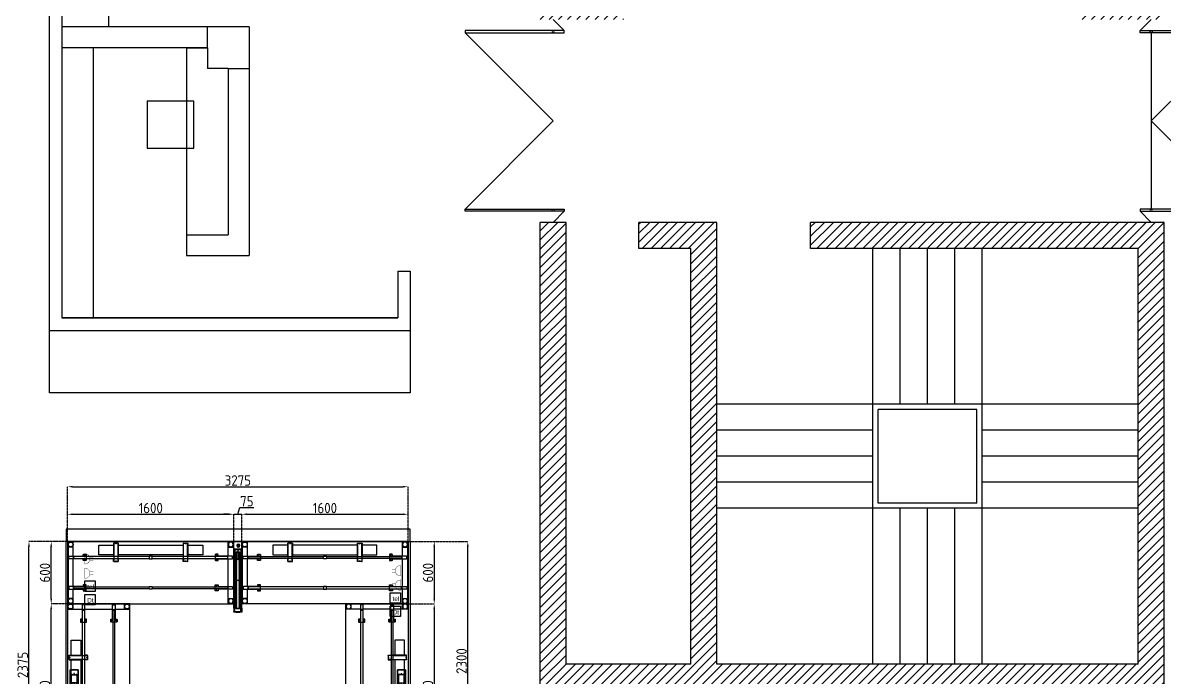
# Model space of a CAD drawing. Header units: millimetres. Extents: x 69942 to 103169, y 109869 to 150283.
# Drawn here: x 82975 to 93950, y 116492 to 122786 of the extents above; entities that cross this region are included whole.
import ezdxf

# ---------------------------------------------------------------- set-up
doc = ezdxf.new("R2010")
doc.units = ezdxf.units.MM
doc.header["$MEASUREMENT"] = 0
doc.linetypes.add('ACAD_ISO04W100', pattern=[30, 24, -3, 0, -3])
doc.linetypes.add('DASHED', pattern=[19.05, 12.7, -6.35])
for name, color, linetype in [('0.1', 255, 'Continuous'), ('2D', 7, 'Continuous'), ('AUX_2', 253, 'Continuous'), ('COTA', 5, 'Continuous'), ('FMZ-0.4', 5, 'Continuous'), ('FMZ-0.6', 7, 'Continuous'), ('FMZ-CRISTAL', 4, 'Continuous'), ('FMZ-PROYECCIONES', 50, 'DASHED'), ('Mobiliario', 7, 'Continuous'), ('OH', 7, 'Continuous')]:
    doc.layers.add(name, color=color, linetype=linetype)
doc.layers.add('FMZ-MOBILIARIO', color=7, linetype='Continuous', true_color=0x46434a)
doc.layers.add('Simbología Enchufes', color=7, linetype='Continuous', true_color=0xda321c)
doc.styles.add('ARIAL', font='arial.ttf')
doc.styles.add('VERO', font='isocp2.shx')
doc.dimstyles.new('RCA', dxfattribs={"dimtxt": 100, "dimasz": 50, "dimexe": 0, "dimexo": 0, "dimgap": 10, "dimtad": 2, "dimdec": 0, "dimtxsty": 'VERO', "dimcen": 2.5, "dimclrd": 253, "dimclre": 253, "dimclrt": 1, "dimadec": 0, "dimazin": 0, "dimtfac": 1, "dimtdec": 0, "dimtmove": 0, "dimatfit": 3, "dimfxl": 1, "dimarcsym": 0})

# ---------------------------------------------------------------- blocks, each defined once
blk = doc.blocks.new('A$C7D086A00')
at = {"layer": 'FMZ-CRISTAL'}
for p, q in [((-80, 80), (-80, -10)), ((-80, 80), (0, 0)), ((-82, -10), (-92, 0))]:
    blk.add_line(p, q, dxfattribs=at)
blk.add_lwpolyline([(-82, 80), (-80, 80), (-80, -10), (-82, -10)], close=True, dxfattribs=at)
blk.add_circle((-81, 0), 1, dxfattribs=at)
blk = doc.blocks.new('enchufes')
at = {"linetype": 'Continuous', "const_width": 0.5}
blk.add_lwpolyline([(26085.6, 529), (26100.6, 529, 1), (26085.6, 529, 1.446218), (26085.6, 529, 1.021531)], format="xyb", dxfattribs=at)
for points in [[(26091.1, 536.2), (26091.1, 541.5)], [(26095.1, 536.2), (26095.1, 541.5)]]:
    blk.add_lwpolyline(points, dxfattribs=at)
blk = doc.blocks.new('CR.16060')
at = {"layer": '2D'}
blk.add_lwpolyline([(-1600, 0), (-1600, -600), (0, -600), (0, 0), (-1600, 0)], dxfattribs=at)
blk = doc.blocks.new('CR.17060')
at = {"layer": '2D'}
blk.add_lwpolyline([(-1700, 0), (-1700, -600), (0, -600), (0, 0), (-1700, 0)], dxfattribs=at)
blk = doc.blocks.new('SP.LI.5LTS.060')
at = {"layer": '2D'}
for points in [[(5, 297), (5, -297), (55, -297), (55, -159)], [(55, 159), (55, 297), (5, 297)], [(55, 247), (5, 247)], [(55, -133), (55, 133)], [(55, -247), (5, -247)]]:
    blk.add_lwpolyline(points, dxfattribs=at)
for points in [[(151, 133), (18, 133, -0.414214), (13, 138), (13, 154, -0.414214), (18, 159), (151, 159)], [(151, 159), (151, 172, -0.414214), (156, 177), (175, 177, -0.414214), (180, 172), (180, 121, -0.414214), (175, 116), (156, 116, -0.414214), (151, 121), (151, 133)], [(151, -133), (18, -133, 0.414214), (13, -138), (13, -154, 0.414214), (18, -159), (151, -159)], [(151, -159), (151, -172, 0.414214), (156, -176), (175, -176, 0.414214), (180, -172), (180, -120, 0.414214), (175, -116), (156, -116, 0.414214), (151, -120), (151, -133)]]:
    blk.add_lwpolyline(points, format="xyb", dxfattribs=at)
for centre, radius in [((30, 272), 23), ((60, 146), 3), ((166, 168), 3), ((166, 124), 3), ((60, -146), 3), ((166, -124), 3), ((166, -168), 3), ((30, -272), 23)]:
    blk.add_circle(centre, radius, dxfattribs=at)
blk = doc.blocks.new('SP.LI.5VCC.160')
at = {"layer": '2D'}
for points in [[(-15, 144), (-741, 144), (-741, 164), (-15, 164)], [(15, 164), (741, 164), (741, 144), (15, 144)]]:
    blk.add_lwpolyline(points, dxfattribs=at)
blk.add_lwpolyline([(-15, 167.5), (15, 167.5), (15, 140.5), (-15, 140.5)], close=True, dxfattribs=at)
blk = doc.blocks.new('AC.LI.CS.100')
at = {"layer": '2D'}
for points in [[(-358, -129), (-500, -129), (-500, -34), (-358, -34)], [(-358, -128), (-500, -128), (-500, -35), (-358, -35)], [(-312, -34), (312, -34)], [(-312, -35), (312, -35)], [(358, -34), (500, -34), (500, -129), (358, -129)], [(358, -35), (500, -35), (500, -128), (358, -128)], [(312, -128), (-312, -128)], [(312, -129), (-312, -129)]]:
    blk.add_lwpolyline(points, dxfattribs=at)
for points in [[(-358, -143), (-355, -143), (-355, -16), (-358, -16)], [(-314, -16), (-355, -16), (-355, -192), (-314, -192)], [(-312, -143), (-314, -143), (-314, -16), (-312, -16)], [(312, -143), (314, -143), (314, -16), (312, -16)], [(314, -16), (355, -16), (355, -192), (314, -192)], [(358, -143), (355, -143), (355, -16), (358, -16)], [(-358, -164), (-355, -164), (-355, -192), (-358, -192)], [(-312, -164), (-314, -164), (-314, -192), (-312, -192)], [(312, -164), (314, -164), (314, -192), (312, -192)], [(358, -164), (355, -164), (355, -192), (358, -192)]]:
    blk.add_lwpolyline(points, close=True, dxfattribs=at)
for centre in [(-335, -20), (335, -20), (-335, -188), (335, -188)]:
    blk.add_circle(centre, 2.5, dxfattribs=at)
blk = doc.blocks.new('SP.LI.5VCC.170')
at = {"layer": '2D'}
for points in [[(-15, 144), (-791, 144), (-791, 164), (-15, 164)], [(15, 164), (791, 164), (791, 144), (15, 144)]]:
    blk.add_lwpolyline(points, dxfattribs=at)
blk.add_lwpolyline([(-15, 167.5), (15, 167.5), (15, 140.5), (-15, 140.5)], close=True, dxfattribs=at)
blk = doc.blocks.new('PA.FF.PII.129')
at = {"layer": '2D'}
h = blk.add_hatch(color=3, dxfattribs=at)
h.dxf.hatch_style = 1
h.paths.add_polyline_path([(21, 4, 1), (51, 4, 1)])
for p, q in [((-100, 0), (-65, 35)), ((-10, 0), (-100, 0)), ((-100, 0), (-65, -35))]:
    blk.add_line(p, q, dxfattribs=at)
at = {"layer": '2D', "color": 3}
blk.add_circle((36, 4, 0), 15, dxfattribs=at)
blk = doc.blocks.new('PA.FF.EP.6012')
at = {"layer": '2D'}
h = blk.add_hatch(color=3, dxfattribs=at)
h.dxf.hatch_style = 1
h.paths.add_polyline_path([(571, -15), (571, 15), (31, 15), (31, -15)])
for p, q in [((296, 0), (306, 0)), ((301, 5), (301, -5))]:
    blk.add_line(p, q, dxfattribs=at)
for points in [[(0, 37.5), (0, -37.5), (3, -37.5), (3, 37.5)], [(3, 37.5), (599, 37.5), (599, -37.5), (3, -37.5)], [(571, 25), (31, 25), (31, -25), (571, -25)], [(31, 15), (571, 15), (571, -15), (31, -15)], [(602, 37.5), (602, -37.5), (599, -37.5), (599, 37.5)]]:
    blk.add_lwpolyline(points, close=True, dxfattribs=at)
blk = doc.blocks.new('PA.FF.PIT.129')
at = {"layer": '2D'}
h = blk.add_hatch(color=3, dxfattribs=at)
h.dxf.hatch_style = 1
h.paths.add_polyline_path([(-2, 29, 0.414214), (-1, 28), (0, 28), (0, 37), (-5, 37, -0.367263), (-2, 34)])
h.paths.add_polyline_path([(0, 28, -0.414827), (0, 27), (-1, 27, -0.414214), (-3, 29), (-3, 34, 0.849048), (-6, 35, 0.02589), (-9, 24, 0.480926), (-8, 23), (-4, 23), (-4, 22, -0.493145), (-4, 22), (-4, 21, -0.528572), (-6, 21), (-9, 21, 0.359871), (-10, 20, 0.094798), (-10, -20, 0.359871), (-9, -21), (-6, -21, -0.528572), (-4, -21), (-4, -22, -0.493145), (-4, -22), (-4, -23), (-8, -23, 0.480926), (-9, -24, 0.02589), (-6, -35, 0.849048), (-3, -34), (-3, -29, -0.414214), (-1, -27), (0, -27)])
h.paths.add_polyline_path([(0, -28, -0.414827), (0, -28), (-1, -28, 0.414214), (-2, -29), (-2, -34, -0.367263), (-5, -37), (0, -37)])
for p, q in [((-5, 37), (0, 37)), ((-5, -37), (0, -37))]:
    blk.add_line(p, q, dxfattribs=at)
at = {"layer": '2D', "color": 3}
blk.add_line((0, -37), (0, 37), dxfattribs=at)
blk = doc.blocks.new('PA.FF.LAM.6075')
at = {"layer": '2D'}
for points in [[(-295, 32.5), (-295, 38), (295, 38), (295, 32.5)], [(-295, -38), (-295, -32.5), (295, -32.5), (295, -38)]]:
    blk.add_lwpolyline(points, close=True, dxfattribs=at)
blk = doc.blocks.new('PA.FF.VID.6037')
at = {"layer": '2D', "elevation": 0}
for points in [[(-266, 38), (-300, 38), (-300, 28), (-266, 28)], [(-266, 38), (266, 38), (266, 28), (-266, 28)], [(300, 28), (266, 28), (266, 38), (300, 38)], [(-266, -38), (-300, -38), (-300, -29), (-266, -29)], [(266, -29), (-266, -29), (-266, -38), (266, -38)], [(300, -29), (266, -29), (266, -38), (300, -38)]]:
    blk.add_lwpolyline(points, close=True, dxfattribs=at)
blk = doc.blocks.new('AC.NO.CHT')
at = {"layer": '2D'}
for p, q in [((-215, -25), (215, -25)), ((-215, -26), (-215, -25)), ((215, -26), (-215, -26)), ((-215, -103), (-215, -102)), ((-215, -102), (215, -102)), ((215, -103), (-215, -103)), ((215, -25), (215, -26)), ((215, -102), (215, -103))]:
    blk.add_line(p, q, dxfattribs=at)
at = {"layer": '2D', "extrusion": (0, 2.66454e-15, -1)}
for p, q in [((-215, -102, 0), (-215, -26, 0)), ((215, -26, 0), (-215, -26, 0)), ((-215, -102, 0), (215, -102, 0)), ((-172, -37), (-86, -37)), ((-167, -44), (-172, -44)), ((-167, -83), (-172, -84)), ((-86, -91), (-172, -91)), ((-167, -83), (-167, -44)), ((-86, -44), (-91, -44)), ((-91, -44), (-91, -83)), ((-91, -83), (-86, -84)), ((-44, -37), (42, -37)), ((-39, -44), (-44, -44)), ((-39, -83), (-44, -84)), ((42, -91), (-44, -91)), ((-39, -83), (-39, -44)), ((42, -44), (37, -44)), ((37, -44), (37, -83)), ((37, -83), (42, -84)), ((86, -37), (172, -37)), ((91, -44), (86, -44)), ((91, -83), (86, -84)), ((172, -91), (86, -91)), ((91, -83), (91, -44)), ((172, -44), (167, -44)), ((167, -44), (167, -83)), ((167, -83), (172, -84)), ((215, -102, 0), (215, -26, 0))]:
    blk.add_line(p, q, dxfattribs=at)
at = {"layer": '2D', "elevation": 0}
for points in [[(-215, -102), (-216, -102), (-216, -26), (-215, -26)], [(216, -102), (216, -26), (215, -26), (215, -102)]]:
    blk.add_lwpolyline(points, close=True, dxfattribs=at)
at = {"layer": '2D', "extrusion": (0, 2.66454e-15, -1)}
for centre, radius in [((178, -64), 2.5), ((171, -64), 1.5), ((87, -64), 1.5), ((80, -64), 2.5), ((50, -64), 2.5), ((43, -64), 1.5), ((-41, -64), 1.5), ((-48, -64), 2.5), ((-80, -64), 2.5), ((-87, -64), 1.5), ((-171, -64), 1.5), ((-178, -64), 2.5)]:
    blk.add_circle(centre, radius, dxfattribs=at)
at = {"layer": '2D', "extrusion": (0, -2.66454e-15, -1)}
for centre, radius, start, end in [((172, -41), 3.63, 0.4361, 87.9898), ((172, -87), 3.57, 0.4395, 88.8655), ((44, -41), 3.63, 0.4361, 87.9898), ((44, -87), 3.57, 0.4395, 88.8655), ((-86, -41), 3.63, 0.4361, 87.9898), ((-86, -87), 3.57, 0.4395, 88.8655)]:
    blk.add_arc(centre, radius, start, end, dxfattribs=at)
at = {"layer": '2D', "extrusion": (0, 2.66454e-15, -1)}
for centre, radius, start, end in [((172, -41), 3.57, 271.1345, 359.5605), ((172, -87), 3.63, 272.0102, 359.5639), ((86, -41), 3.57, 91.1345, 268.8655), ((86, -87), 3.57, 91.1345, 268.8655), ((44, -41), 3.57, 271.1345, 359.5605), ((44, -87), 3.63, 272.0102, 359.5639), ((-42, -41), 3.57, 91.1345, 268.8655), ((-42, -87), 3.57, 91.1345, 268.8655), ((-86, -41), 3.57, 271.1345, 359.5605), ((-86, -87), 3.63, 272.0102, 359.5639), ((-172, -41), 3.57, 91.1345, 268.8655), ((-172, -87), 3.57, 91.1345, 268.8655)]:
    blk.add_arc(centre, radius, start, end, dxfattribs=at)
blk = doc.blocks.new('A3.1')
at = {"linetype": 'Continuous'}
blk.add_blockref('AC.LI.CS.100', (799, 0), dxfattribs=at)
at = {"linetype": 'Continuous', "xscale": -1}
blk.add_blockref('AC.LI.CS.100', (2474, 0), dxfattribs=at)
at = {"linetype": 'Continuous', "rotation": 90}
blk.add_blockref('AC.NO.CHT', (-1, -1450), dxfattribs=at)
at = {"linetype": 'Continuous', "xscale": -1, "rotation": 270}
blk.add_blockref('AC.NO.CHT', (3274, -1450), dxfattribs=at)
at = {"layer": 'OH'}
for name, p in [('CR.16060', (1599, 0)), ('SP.LI.5LTS.060', (-1, -300)), ('SP.LI.5LTS.060', (1674, -300)), ('SP.LI.5VCC.160', (799, -600))]:
    blk.add_blockref(name, p, dxfattribs=at)
at = {"layer": 'OH', "xscale": -1}
for name, p in [('CR.16060', (1674, 0)), ('SP.LI.5LTS.060', (1599, -300)), ('SP.LI.5LTS.060', (3274, -300)), ('SP.LI.5VCC.160', (2474, -600)), ('PA.FF.PII.129', (74, -2338)), ('PA.FF.EP.6012', (675, -2338)), ('PA.FF.VID.6037', (375, -2338)), ('PA.FF.LAM.6075', (375, -2338)), ('PA.FF.PIT.129', (676, -2338))]:
    blk.add_blockref(name, p, dxfattribs=at)
for name, p, rotation in [('PA.FF.EP.6012', (1637, -675), 270), ('PA.FF.VID.6037', (1637, -376), 270), ('PA.FF.LAM.6075', (1637, -376), 270), ('PA.FF.PII.129', (1637, -75), 270), ('SP.LI.5VCC.160', (799, 0), 180), ('CR.17060', (3274, -600), 270), ('SP.LI.5LTS.060', (2974, -595), 90), ('SP.LI.5VCC.170', (291, -1450), 270), ('PA.FF.PIT.129', (1637, -677), 270), ('SP.LI.5VCC.170', (2966, -1450), 270), ('AC.LI.CS.100', (3274, -1450), 270), ('SP.LI.5LTS.060', (299, -2305), 270)]:
    blk.add_blockref(name, p, dxfattribs=dict(at, rotation=rotation))
at = {"layer": 'OH'}
for name, p, rotation in [('SP.LI.5VCC.160', (2474, 0), 180), ('CR.17060', (-1, -600), 90), ('SP.LI.5LTS.060', (299, -595), 270), ('SP.LI.5VCC.170', (307, -1450), 90), ('SP.LI.5VCC.170', (2982, -1450), 90.00000000000001), ('AC.LI.CS.100', (-1, -1450), 90), ('SP.LI.5LTS.060', (2974, -2305), 90.00000000000001)]:
    blk.add_blockref(name, p, dxfattribs=dict(at, rotation=rotation))
blk = doc.blocks.new('*D572')
at = {"layer": 'COTA', "color": 253, "linetype": 'ACAD_ISO04W100', "lineweight": -2, "transparency": 16777216}
for p, q in [((83405, 117197), (83248, 117197)), ((83405, 115497), (83248, 115497))]:
    blk.add_line(p, q, dxfattribs=at)
at = {"layer": 'COTA', "color": 253, "linetype": 'Continuous', "lineweight": -2, "transparency": 16777216}
blk.add_line((83248, 115547), (83248, 117147), dxfattribs=at)
at = {"layer": 'COTA', "color": 253, "linetype": 'Continuous', "transparency": 16777216}
for points in [[(83240, 117147), (83256, 117147), (83248, 117197)], [(83240, 115547), (83256, 115547), (83248, 115497)]]:
    blk.add_solid(points, dxfattribs=at)
at = {"layer": 'Defpoints', "color": 0, "linetype": 'Continuous', "transparency": 16777216}
for p in [(83248, 117197), (83405, 117197), (83405, 115497)]:
    blk.add_point(p, dxfattribs=at)
at = {"layer": 'COTA', "color": 1, "linetype": 'Continuous', "transparency": 16777216, "insert": (83188, 116347), "char_height": 100, "attachment_point": 5, "rotation": 90, "style": 'VERO'}
blk.add_mtext('1700', dxfattribs=at)
blk = doc.blocks.new('*D573')
at = {"layer": 'COTA', "color": 253, "linetype": 'ACAD_ISO04W100', "lineweight": -2, "transparency": 16777216}
for p, q in [((83405, 117797), (83248, 117797)), ((83405, 117197), (83248, 117197))]:
    blk.add_line(p, q, dxfattribs=at)
at = {"layer": 'COTA', "color": 253, "linetype": 'Continuous', "lineweight": -2, "transparency": 16777216}
blk.add_line((83248, 117247), (83248, 117747), dxfattribs=at)
at = {"layer": 'COTA', "color": 253, "linetype": 'Continuous', "transparency": 16777216}
for points in [[(83240, 117747), (83256, 117747), (83248, 117797)], [(83240, 117247), (83256, 117247), (83248, 117197)]]:
    blk.add_solid(points, dxfattribs=at)
at = {"layer": 'Defpoints', "color": 0, "linetype": 'Continuous', "transparency": 16777216}
for p in [(83248, 117797), (83405, 117797), (83405, 117197)]:
    blk.add_point(p, dxfattribs=at)
at = {"layer": 'COTA', "color": 1, "linetype": 'Continuous', "transparency": 16777216, "insert": (83188, 117497), "char_height": 100, "attachment_point": 5, "rotation": 90, "style": 'VERO'}
blk.add_mtext('600', dxfattribs=at)
blk = doc.blocks.new('*D574')
at = {"layer": 'COTA', "color": 253, "linetype": 'ACAD_ISO04W100', "lineweight": -2, "transparency": 16777216}
for p, q in [((83405, 117797), (83405, 118059)), ((85005, 117797), (85005, 118059))]:
    blk.add_line(p, q, dxfattribs=at)
at = {"layer": 'COTA', "color": 253, "linetype": 'Continuous', "lineweight": -2, "transparency": 16777216}
blk.add_line((83455, 118059), (84955, 118059), dxfattribs=at)
at = {"layer": 'COTA', "color": 253, "linetype": 'Continuous', "transparency": 16777216}
for points in [[(83455, 118067), (83455, 118051), (83405, 118059)], [(84955, 118067), (84955, 118051), (85005, 118059)]]:
    blk.add_solid(points, dxfattribs=at)
at = {"layer": 'Defpoints', "color": 0, "linetype": 'Continuous', "transparency": 16777216}
for p in [(85005, 118059), (83405, 117797), (85005, 117797)]:
    blk.add_point(p, dxfattribs=at)
at = {"layer": 'COTA', "color": 1, "linetype": 'Continuous', "transparency": 16777216, "insert": (84205, 118119), "char_height": 100, "attachment_point": 5, "style": 'VERO'}
blk.add_mtext('1600', dxfattribs=at)
blk = doc.blocks.new('*D575')
at = {"layer": 'COTA', "color": 253, "linetype": 'Continuous', "lineweight": -2, "transparency": 16777216}
for p, q in [((85043, 118059), (85062, 118124)), ((85062, 118124), (85196, 118124)), ((84955, 118059), (84905, 118059)), ((85005, 118059), (85080, 118059)), ((85005, 118059), (85080, 118059)), ((85130, 118059), (85180, 118059))]:
    blk.add_line(p, q, dxfattribs=at)
at = {"layer": 'COTA', "color": 253, "linetype": 'ACAD_ISO04W100', "lineweight": -2, "transparency": 16777216}
for p, q in [((85005, 117797), (85005, 118059)), ((85080, 117797), (85080, 118059))]:
    blk.add_line(p, q, dxfattribs=at)
at = {"layer": 'COTA', "color": 253, "linetype": 'Continuous', "transparency": 16777216}
for points in [[(84955, 118067), (84955, 118051), (85005, 118059)], [(85130, 118067), (85130, 118051), (85080, 118059)]]:
    blk.add_solid(points, dxfattribs=at)
at = {"layer": 'Defpoints', "color": 0, "linetype": 'Continuous', "transparency": 16777216}
for p in [(85080, 118059), (85005, 117797), (85080, 117797)]:
    blk.add_point(p, dxfattribs=at)
at = {"layer": 'COTA', "color": 1, "linetype": 'Continuous', "transparency": 16777216, "insert": (85129, 118184), "char_height": 100, "attachment_point": 5, "style": 'VERO'}
blk.add_mtext('75', dxfattribs=at)
blk = doc.blocks.new('*D576')
at = {"layer": 'COTA', "color": 253, "linetype": 'ACAD_ISO04W100', "lineweight": -2, "transparency": 16777216}
for p, q in [((85080, 117797), (85080, 118059)), ((86680, 117797), (86680, 118059))]:
    blk.add_line(p, q, dxfattribs=at)
at = {"layer": 'COTA', "color": 253, "linetype": 'Continuous', "lineweight": -2, "transparency": 16777216}
blk.add_line((85130, 118059), (86630, 118059), dxfattribs=at)
at = {"layer": 'COTA', "color": 253, "linetype": 'Continuous', "transparency": 16777216}
for points in [[(85130, 118067), (85130, 118051), (85080, 118059)], [(86630, 118067), (86630, 118051), (86680, 118059)]]:
    blk.add_solid(points, dxfattribs=at)
at = {"layer": 'Defpoints', "color": 0, "linetype": 'Continuous', "transparency": 16777216}
for p in [(86680, 118059), (85080, 117797), (86680, 117797)]:
    blk.add_point(p, dxfattribs=at)
at = {"layer": 'COTA', "color": 1, "linetype": 'Continuous', "transparency": 16777216, "insert": (85880, 118119), "char_height": 100, "attachment_point": 5, "style": 'VERO'}
blk.add_mtext('1600', dxfattribs=at)
blk = doc.blocks.new('*D577')
at = {"layer": 'COTA', "color": 253, "linetype": 'ACAD_ISO04W100', "lineweight": -2, "transparency": 16777216}
for p, q in [((83405, 117797), (83034, 117797)), ((83407, 115422), (83034, 115422))]:
    blk.add_line(p, q, dxfattribs=at)
at = {"layer": 'COTA', "color": 253, "linetype": 'Continuous', "lineweight": -2, "transparency": 16777216}
blk.add_line((83034, 115472), (83034, 117747), dxfattribs=at)
at = {"layer": 'COTA', "color": 253, "linetype": 'Continuous', "transparency": 16777216}
for points in [[(83026, 117747), (83043, 117747), (83034, 117797)], [(83026, 115472), (83043, 115472), (83034, 115422)]]:
    blk.add_solid(points, dxfattribs=at)
at = {"layer": 'Defpoints', "color": 0, "linetype": 'Continuous', "transparency": 16777216}
for p in [(83034, 117797), (83405, 117797), (83407, 115422)]:
    blk.add_point(p, dxfattribs=at)
at = {"layer": 'COTA', "color": 1, "linetype": 'Continuous', "transparency": 16777216, "insert": (82974, 116609), "char_height": 100, "attachment_point": 5, "rotation": 90, "style": 'VERO'}
blk.add_mtext('2375', dxfattribs=at)
blk = doc.blocks.new('*D578')
at = {"layer": 'COTA', "color": 253, "linetype": 'ACAD_ISO04W100', "lineweight": -2, "transparency": 16777216}
for p, q in [((83405, 117797), (83405, 118324)), ((86680, 117797), (86680, 118324))]:
    blk.add_line(p, q, dxfattribs=at)
at = {"layer": 'COTA', "color": 253, "linetype": 'Continuous', "lineweight": -2, "transparency": 16777216}
blk.add_line((83455, 118324), (86630, 118324), dxfattribs=at)
at = {"layer": 'COTA', "color": 253, "linetype": 'Continuous', "transparency": 16777216}
for points in [[(83455, 118332), (83455, 118316), (83405, 118324)], [(86630, 118332), (86630, 118316), (86680, 118324)]]:
    blk.add_solid(points, dxfattribs=at)
at = {"layer": 'Defpoints', "color": 0, "linetype": 'Continuous', "transparency": 16777216}
for p in [(86680, 118324), (83405, 117797), (86680, 117797)]:
    blk.add_point(p, dxfattribs=at)
at = {"layer": 'COTA', "color": 1, "linetype": 'Continuous', "transparency": 16777216, "insert": (85043, 118384), "char_height": 100, "attachment_point": 5, "style": 'VERO'}
blk.add_mtext('3275', dxfattribs=at)
blk = doc.blocks.new('*D579')
at = {"layer": 'COTA', "color": 253, "linetype": 'ACAD_ISO04W100', "lineweight": -2, "transparency": 16777216}
for p, q in [((86680, 117797), (86931, 117797)), ((86680, 117197), (86931, 117197))]:
    blk.add_line(p, q, dxfattribs=at)
at = {"layer": 'COTA', "color": 253, "linetype": 'Continuous', "lineweight": -2, "transparency": 16777216}
blk.add_line((86931, 117747), (86931, 117247), dxfattribs=at)
at = {"layer": 'COTA', "color": 253, "linetype": 'Continuous', "transparency": 16777216}
for points in [[(86923, 117747), (86940, 117747), (86931, 117797)], [(86923, 117247), (86940, 117247), (86931, 117197)]]:
    blk.add_solid(points, dxfattribs=at)
at = {"layer": 'Defpoints', "color": 0, "linetype": 'Continuous', "transparency": 16777216}
for p in [(86680, 117797), (86680, 117197), (86931, 117197)]:
    blk.add_point(p, dxfattribs=at)
at = {"layer": 'COTA', "color": 1, "linetype": 'Continuous', "transparency": 16777216, "insert": (86871, 117497), "char_height": 100, "attachment_point": 5, "rotation": 90, "style": 'VERO'}
blk.add_mtext('600', dxfattribs=at)
blk = doc.blocks.new('*D580')
at = {"layer": 'COTA', "color": 253, "linetype": 'ACAD_ISO04W100', "lineweight": -2, "transparency": 16777216}
for p, q in [((86680, 117197), (86931, 117197)), ((86680, 115497), (86931, 115497))]:
    blk.add_line(p, q, dxfattribs=at)
at = {"layer": 'COTA', "color": 253, "linetype": 'Continuous', "lineweight": -2, "transparency": 16777216}
blk.add_line((86931, 117147), (86931, 115547), dxfattribs=at)
at = {"layer": 'COTA', "color": 253, "linetype": 'Continuous', "transparency": 16777216}
for points in [[(86923, 117147), (86940, 117147), (86931, 117197)], [(86923, 115547), (86940, 115547), (86931, 115497)]]:
    blk.add_solid(points, dxfattribs=at)
at = {"layer": 'Defpoints', "color": 0, "linetype": 'Continuous', "transparency": 16777216}
for p in [(86680, 117197), (86680, 115497), (86931, 115497)]:
    blk.add_point(p, dxfattribs=at)
at = {"layer": 'COTA', "color": 1, "linetype": 'Continuous', "transparency": 16777216, "insert": (86871, 116347), "char_height": 100, "attachment_point": 5, "rotation": 90, "style": 'VERO'}
blk.add_mtext('1700', dxfattribs=at)
blk = doc.blocks.new('*D581')
at = {"layer": 'COTA', "color": 253, "linetype": 'ACAD_ISO04W100', "lineweight": -2, "transparency": 16777216}
for p, q in [((86680, 117797), (87254, 117797)), ((86680, 115497), (87254, 115497))]:
    blk.add_line(p, q, dxfattribs=at)
at = {"layer": 'COTA', "color": 253, "linetype": 'Continuous', "lineweight": -2, "transparency": 16777216}
blk.add_line((87254, 115547), (87254, 117747), dxfattribs=at)
at = {"layer": 'COTA', "color": 253, "linetype": 'Continuous', "transparency": 16777216}
for points in [[(87245, 117747), (87262, 117747), (87254, 117797)], [(87245, 115547), (87262, 115547), (87254, 115497)]]:
    blk.add_solid(points, dxfattribs=at)
at = {"layer": 'Defpoints', "color": 0, "linetype": 'Continuous', "transparency": 16777216}
for p in [(86680, 117797), (87254, 117797), (86680, 115497)]:
    blk.add_point(p, dxfattribs=at)
at = {"layer": 'COTA', "color": 1, "linetype": 'Continuous', "transparency": 16777216, "insert": (87194, 116647), "char_height": 100, "attachment_point": 5, "rotation": 90, "style": 'VERO'}
blk.add_mtext('2300', dxfattribs=at)

msp = doc.modelspace()

# ---------------------------------------------------------------- hatches: boundary and pattern name
at = {"layer": 'Mobiliario', "linetype": 'Continuous'}
h = msp.add_hatch(dxfattribs=at)
h.set_pattern_fill('ANSI31', color=8, scale=500)
h.set_pattern_definition([(45, (-680707.704, -994088.684), (-44.1941738, 44.1941738), [])])
h.paths.add_polyline_path([(88200.1, 124816.9), (93700.1, 124816.9), (93700.1, 122916.9), (93150.1, 122916.9), (93150.1, 122816.9), (93950.1, 122816.9), (93950.1, 125066.9), (87950.1, 125066.9), (87950.1, 124966.9), (87950.1, 122816.9), (88750.1, 122816.9), (88750.1, 122916.9), (88200.1, 122916.9)])
h.paths.add_polyline_path([(93700.1, 115116.9), (93950.1, 115116.9), (93950.1, 120866.9), (90550.1, 120866.9), (90550.1, 120616.9), (93700.1, 120616.9), (93700.1, 116616.9), (89650.1, 116616.9), (89650.1, 120866.9), (88900.1, 120866.9), (88900.1, 120616.9), (89400.1, 120616.9), (89400.1, 116616.9), (88200.1, 116616.9), (88200.1, 120866.9), (87950.1, 120866.9), (87950.1, 116366.9), (93700.1, 116366.9)])
h.paths.add_polyline_path([(93950.1, 115116.9), (93700.1, 115116.9), (93700.1, 114616.9), (93950.1, 114616.9)])

# ---------------------------------------------------------------- linework, layer by layer
at = {"layer": '0.1'}
msp.add_lwpolyline([(86700.1, 119826.9), (86700.1, 119226.9)], dxfattribs=at)
msp.add_lwpolyline([(86700.1, 119826.9), (86700.1, 119226.9)], dxfattribs=at)
at = {"layer": 'AUX_2', "color": 251, "true_color": 0x666564}
for p, q in [((91150.1, 116616.9), (91150.1, 120616.9)), ((91150.1, 116616.9), (91150.1, 120616.9)), ((91412.6, 119116.9), (91412.6, 120616.9)), ((91412.6, 119116.9), (91412.6, 120616.9)), ((91675.1, 119116.9), (91675.1, 120616.9)), ((91675.1, 119116.9), (91675.1, 120616.9)), ((91937.6, 119116.9), (91937.6, 120616.9)), ((91937.6, 119116.9), (91937.6, 120616.9)), ((92200.1, 116616.9), (92200.1, 120616.9)), ((92200.1, 116616.9), (92200.1, 120616.9)), ((93700.1, 119116.9), (89650.1, 119116.9)), ((93700.1, 119116.9), (89650.1, 119116.9)), ((92150.1, 119066.9), (91200.1, 119066.9)), ((91200.1, 118166.9), (91200.1, 119066.9)), ((92150.1, 119066.9), (91200.1, 119066.9)), ((91200.1, 118166.9), (91200.1, 119066.9)), ((92150.1, 118166.9), (92150.1, 119066.9)), ((92150.1, 118166.9), (92150.1, 119066.9)), ((91150.1, 118866.9), (89650.1, 118866.9)), ((91150.1, 118866.9), (89650.1, 118866.9)), ((93700.1, 118866.9), (92200.1, 118866.9)), ((93700.1, 118866.9), (92200.1, 118866.9)), ((91150.1, 118616.9), (89650.1, 118616.9)), ((91150.1, 118616.9), (89650.1, 118616.9)), ((93700.1, 118616.9), (92200.1, 118616.9)), ((93700.1, 118616.9), (92200.1, 118616.9)), ((91150.1, 118366.9), (89650.1, 118366.9)), ((91150.1, 118366.9), (89650.1, 118366.9)), ((93700.1, 118366.9), (92200.1, 118366.9)), ((93700.1, 118366.9), (92200.1, 118366.9)), ((93700.1, 118116.9), (89650.1, 118116.9)), ((93700.1, 118116.9), (89650.1, 118116.9)), ((92150.1, 118166.9), (91200.1, 118166.9)), ((92150.1, 118166.9), (91200.1, 118166.9)), ((91412.6, 116616.9), (91412.6, 118116.9)), ((91412.6, 116616.9), (91412.6, 118116.9)), ((91675.1, 116616.9), (91675.1, 118116.9)), ((91675.1, 116616.9), (91675.1, 118116.9)), ((91937.6, 116616.9), (91937.6, 118116.9)), ((91937.6, 116616.9), (91937.6, 118116.9))]:
    msp.add_line(p, q, dxfattribs=at)
at = {"layer": 'FMZ-0.4'}
for p, q in [((83230.1, 119826.9), (83230.1, 125066.9)), ((83230.1, 119826.9), (83230.1, 125066.9)), ((93950.1, 120793.8), (93950.1, 120793.8)), ((93950.1, 120793.8), (93950.1, 120793.8)), ((86580.1, 120396.9), (86700.1, 120396.9)), ((86580.1, 120396.9), (86580.1, 119946.9)), ((86580.1, 120396.9), (86700.1, 120396.9)), ((86580.1, 120396.9), (86580.1, 119946.9)), ((86700.1, 120396.9), (86700.1, 119826.9)), ((86700.1, 120396.9), (86700.1, 119826.9)), ((83350.1, 120286.9), (83350.1, 119946.9)), ((83350.1, 120286.9), (83350.1, 119946.9)), ((86580.1, 119946.9), (83350.1, 119946.9)), ((83350.1, 119946.9), (86580.1, 119946.9)), ((86580.1, 119946.9), (83350.1, 119946.9)), ((83350.1, 119946.9), (86580.1, 119946.9)), ((83230.1, 119826.9), (86700.1, 119826.9)), ((83230.1, 119826.9), (86700.1, 119826.9))]:
    msp.add_line(p, q, dxfattribs=at)
msp.add_lwpolyline([(83393.1, 117796.9), (86700.1, 117796.9), (86700.1, 117916.9), (83393.1, 117916.9)], close=True, dxfattribs=at)
at = {"layer": 'FMZ-0.6'}
for p, q in [((87950.1, 116366.9), (87950.1, 120866.9)), ((88200.1, 120866.9), (87950.1, 120866.9)), ((87950.1, 116366.9), (87950.1, 120866.9)), ((88200.1, 120866.9), (87950.1, 120866.9)), ((88200.1, 116616.9), (88200.1, 120866.9)), ((88200.1, 116616.9), (88200.1, 120866.9)), ((89650.1, 120866.9), (88900.1, 120866.9)), ((88900.1, 120616.9), (88900.1, 120866.9)), ((89650.1, 120866.9), (88900.1, 120866.9)), ((88900.1, 120616.9), (88900.1, 120866.9)), ((89650.1, 116616.9), (89650.1, 120866.9)), ((89650.1, 116616.9), (89650.1, 120866.9)), ((93950.1, 120866.9), (90550.1, 120866.9)), ((90550.1, 120616.9), (90550.1, 120866.9)), ((93950.1, 120866.9), (90550.1, 120866.9)), ((90550.1, 120616.9), (90550.1, 120866.9)), ((93950.1, 115116.9), (93950.1, 120866.9)), ((93950.1, 115116.9), (93950.1, 120866.9)), ((89400.1, 120616.9), (88900.1, 120616.9)), ((89400.1, 120616.9), (88900.1, 120616.9)), ((89400.1, 116616.9), (89400.1, 120616.9)), ((89400.1, 116616.9), (89400.1, 120616.9)), ((93700.1, 120616.9), (90550.1, 120616.9)), ((93700.1, 120616.9), (90550.1, 120616.9)), ((93700.1, 116616.9), (93700.1, 120616.9)), ((93700.1, 116616.9), (93700.1, 120616.9)), ((89400.1, 116616.9), (88200.1, 116616.9)), ((89400.1, 116616.9), (88200.1, 116616.9)), ((93700.1, 116616.9), (89650.1, 116616.9)), ((93700.1, 116616.9), (89650.1, 116616.9))]:
    msp.add_line(p, q, dxfattribs=at)
at = {"layer": 'FMZ-CRISTAL'}
for p, q in [((93825.1, 122689.7), (93825.1, 120994.1)), ((93825.1, 122689.7), (93825.1, 120994.1)), ((83532.1, 117796.9), (86680.1, 117796.9)), ((86680.1, 117796.9), (83540.1, 117796.9)), ((86700.1, 117796.9), (86700.1, 115496.9)), ((86700.1, 117766.9), (86700.1, 113876.9)), ((86680.1, 117746.9), (86680.1, 117626.9)), ((86680.1, 117746.9), (86680.1, 115496.9)), ((86680.1, 117746.9), (86680.1, 117626.9)), ((86680.1, 117746.9), (86680.1, 115496.9))]:
    msp.add_line(p, q, dxfattribs=at)
msp.add_lwpolyline([(83393.1, 117796.9), (83405.1, 117796.9), (83405.1, 116216.9), (83393.1, 116216.9)], close=True, dxfattribs=at)
at = {"layer": 'FMZ-MOBILIARIO'}
msp.add_lwpolyline([(83230.1, 119826.9), (86700.1, 119826.9), (86700.1, 119226.9), (83230.1, 119226.9)], close=True, dxfattribs=at)
at = {"layer": 'FMZ-PROYECCIONES', "color": 7, "linetype": 'Continuous'}
for p, q in [((83350.1, 124946.9), (83350.1, 119946.9)), ((83350.1, 124946.9), (83350.1, 119946.9)), ((83800.1, 124646.9), (83800.1, 122746.9)), ((83800.1, 124646.9), (83800.1, 122746.9)), ((85150.1, 122746.9), (83350.1, 122746.9)), ((85150.1, 122746.9), (83350.1, 122746.9)), ((84750.1, 122546.9), (84750.1, 122746.9)), ((84750.1, 122546.9), (84750.1, 122746.9)), ((85150.1, 122746.9), (85150.1, 120546.9)), ((85150.1, 122746.9), (85150.1, 120546.9)), ((84750.1, 122546.9), (83350.1, 122546.9)), ((84750.1, 122546.9), (83350.1, 122546.9)), ((83650.1, 122546.9), (83650.1, 119946.9)), ((83650.1, 122546.9), (83650.1, 119946.9)), ((84550.1, 122546.9), (84550.1, 120546.9)), ((84550.1, 122546.9), (84750.1, 122546.9)), ((84550.1, 122546.9), (84550.1, 120546.9)), ((84550.1, 122546.9), (84750.1, 122546.9)), ((84750.1, 122546.9), (84750.1, 122346.9)), ((84750.1, 122546.9), (84750.1, 122346.9)), ((84950.1, 122346.9), (84750.1, 122346.9)), ((84950.1, 122346.9), (84750.1, 122346.9)), ((84950.1, 122346.9), (84950.1, 120746.9)), ((84950.1, 122346.9), (85150.1, 122346.9)), ((84950.1, 122346.9), (84950.1, 120746.9)), ((84950.1, 122346.9), (85150.1, 122346.9)), ((84550.1, 120746.9), (84950.1, 120746.9)), ((84550.1, 120746.9), (84950.1, 120746.9)), ((84550.1, 120546.9), (85150.1, 120546.9)), ((84550.1, 120546.9), (85150.1, 120546.9))]:
    msp.add_line(p, q, dxfattribs=at)
msp.add_lwpolyline([(84169.7, 121581.9), (84619.7, 121581.9), (84619.7, 122031.9), (84169.7, 122031.9)], close=True, dxfattribs=at)
msp.add_lwpolyline([(84169.7, 121581.9), (84619.7, 121581.9), (84619.7, 122031.9), (84169.7, 122031.9)], close=True, dxfattribs=at)
at = {"layer": 'Simbología Enchufes'}
for points in [[(83570.4, 117317.4), (83570.4, 117417.4), (83670.4, 117417.4), (83670.4, 117317.4)], [(83570.4, 117188.7), (83570.4, 117288.7), (83670.4, 117288.7), (83670.4, 117188.7)], [(86507.1, 117203.3), (86507.1, 117303.3), (86607.1, 117303.3), (86607.1, 117203.3)], [(86507.1, 117074.7), (86507.1, 117174.7), (86607.1, 117174.7), (86607.1, 117074.7)]]:
    msp.add_lwpolyline(points, close=True, dxfattribs=at)

# ---------------------------------------------------------------- block references
at = {"layer": 'FMZ-CRISTAL', "yscale": 10.59782608703244}
for p, xscale, zscale, rotation in [((88075.1, 121841.9), -10.59782608703244, 10.59782608703244, 90), ((88075.1, 121841.9), -10.59782608703244, 10.59782608703244, 90), ((93825.1, 121841.9), 10.59782608703244, 10.59782608703244, 270), ((93825.1, 121841.9), 10.59782608703244, 10.59782608703244, 270), ((88075.1, 121841.9), 10.59782608703244, 10.59782608703244, 90.00000000000001), ((88075.1, 121841.9), 10.59782608703244, 10.59782608703244, 90.00000000000001), ((93825.1, 121841.9), -10.59782608703244, 10.59782608699602, 270), ((93825.1, 121841.9), -10.59782608703244, 10.59782608699602, 270)]:
    msp.add_blockref('A$C7D086A00', p, dxfattribs=dict(at, xscale=xscale, zscale=zscale, rotation=rotation))
at = {"layer": 'OH'}
msp.add_blockref('A3.1', (83405.8, 117796.9), dxfattribs=at)
at = {"layer": 'Simbología Enchufes', "linetype": 'Continuous', "yscale": 6.666666666685311, "zscale": 6.666666666685311}
for p, xscale, rotation in [((80043.6, 291584.3), 6.666666666685311, 270), ((80043.6, 291444.9), 6.666666666685311, 270), ((90134, 291470.2), -6.666666666685311, 90), ((90134, 291330.8), -6.666666666685311, 90)]:
    msp.add_blockref('enchufes', p, dxfattribs=dict(at, xscale=xscale, rotation=rotation))

# ---------------------------------------------------------------- texts
at = {"layer": 'Simbología Enchufes', "char_height": 44, "attachment_point": 1, "style": 'ARIAL'}
for s, insert in [('tel', (83594, 117382.2)), ('Dt', (83594, 117253.5)), ('tel', (86530.7, 117268.1)), ('Dt', (86530.7, 117139.5))]:
    msp.add_mtext_dynamic_manual_height_columns(s, width=13.2, gutter_width=40, heights=[0], dxfattribs=dict(at, insert=insert))

# ---------------------------------------------------------------- dimensions: what is measured, and where the dimension line sits
at = {"layer": 'COTA', "linetype": 'Continuous'}
for base, p2, picture, middle in [((86680.1, 118324.1), (86680.1, 117796.9), '*D578', (85042.6, 118384.1)), ((85005.1, 118059.1), (85005.1, 117796.9), '*D574', (84205.1, 118119.1))]:
    dim = msp.add_linear_dim(base=base, p1=(83405.1, 117796.9), p2=p2, dimstyle='RCA', dxfattribs=at)
    dim.commit()
    dim.dimension.update_dxf_attribs({"geometry": picture, "text_midpoint": middle})
for base, p1, p2, picture, middle in [((85080.1, 118059.1), (85005.1, 117796.9), (85080.1, 117796.9), '*D575', (85072.1, 118184.1)), ((86680.1, 118059.1), (85080.1, 117796.9), (86680.1, 117796.9), '*D576', (85880.1, 118119.1))]:
    dim = msp.add_linear_dim(base=base, p1=p1, p2=p2, dimstyle='RCA', override={"dimtmove": 1}, dxfattribs=at)
    dim.commit()
    dim.dimension.update_dxf_attribs({"geometry": picture, "text_midpoint": middle})
dim = msp.add_linear_dim(base=(83034.3, 117796.9), p1=(83406.6, 115421.9), p2=(83405.1, 117796.9), angle=270, dimstyle='RCA', dxfattribs=at)
dim.commit()
dim.dimension.update_dxf_attribs({"geometry": '*D577', "text_midpoint": (82974.3, 116609.4)})
for base, p1, p2, angle, override, picture, middle in [((83248.1, 117796.9), (83405.1, 117196.9), (83405.1, 117796.9), 270, {"dimtmove": 1}, '*D573', (83188.1, 117496.9)), ((86931.4, 117196.9), (86680.1, 117796.9), (86680.1, 117196.9), 90, {"dimtad": 1, "dimtmove": 1}, '*D579', (86871.4, 117496.9)), ((87253.5, 117796.9), (86680.1, 115496.9), (86680.1, 117796.9), 90, {"dimtad": 1, "dimtmove": 1}, '*D581', (87193.5, 116646.9)), ((83248.1, 117196.9), (83405.1, 115496.9), (83405.1, 117196.9), 270, {"dimtmove": 1}, '*D572', (83188.1, 116346.9)), ((86931.4, 115496.9), (86680.1, 117196.9), (86680.1, 115496.9), 90, {"dimtad": 1, "dimtmove": 1}, '*D580', (86871.4, 116346.9))]:
    dim = msp.add_linear_dim(base=base, p1=p1, p2=p2, angle=angle, dimstyle='RCA', override=override, dxfattribs=at)
    dim.commit()
    dim.dimension.update_dxf_attribs({"geometry": picture, "text_midpoint": middle})

doc.saveas('drawing.dxf')
